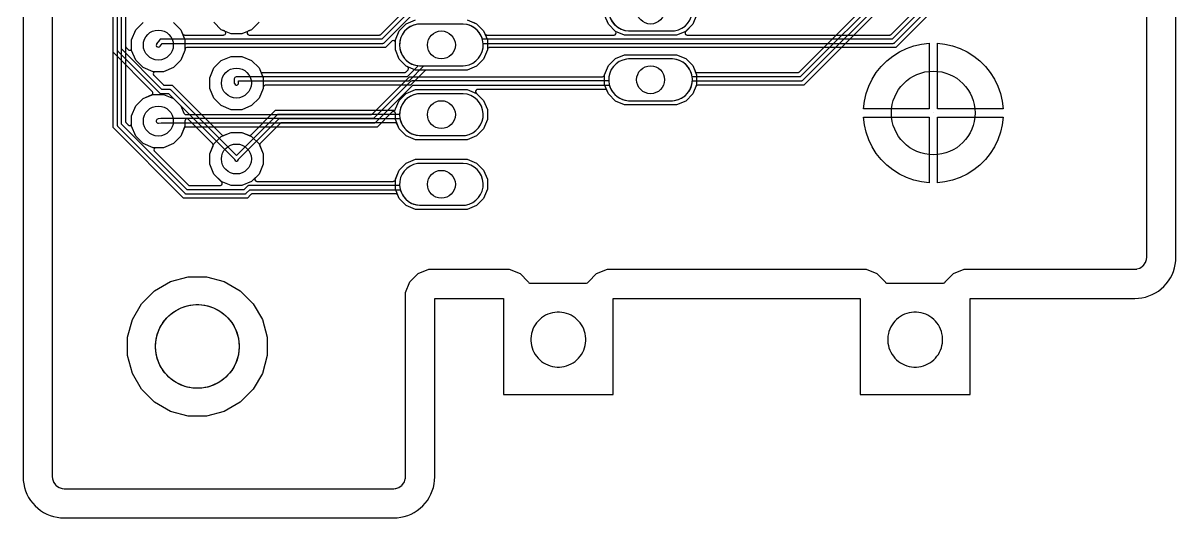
# Model space of a CAD drawing. Header units: millimetres. Extents: x 0 to 42, y 0 to 76.
# Drawn here: x 0 to 42, y 0 to 18.04 of the extents above; entities that cross this region are included whole.
import ezdxf

# ---------------------------------------------------------------- set-up
doc = ezdxf.new("R2010")
doc.units = ezdxf.units.MM

msp = doc.modelspace()

# ---------------------------------------------------------------- linework, layer by layer
at = {"layer": '16_copper'}
for points in [[(1.066, 74.5), (1.066, 1.5), (1.066, 1.497), (1.066, 1.494), (1.071, 1.438), (1.071, 1.436), (1.071, 1.436), (1.072, 1.434), (1.072, 1.43), (1.074, 1.42), (1.109, 1.314), (1.109, 1.313), (1.11, 1.311), (1.115, 1.301), (1.118, 1.294, 0.006887), (1.12, 1.293), (1.185, 1.202), (1.186, 1.201), (1.187, 1.2), (1.195, 1.192), (1.201, 1.187, 0.006878), (1.202, 1.185), (1.293, 1.12), (1.294, 1.119), (1.295, 1.118), (1.305, 1.113), (1.312, 1.109, 0.00689), (1.314, 1.109), (1.42, 1.074), (1.428, 1.073), (1.438, 1.071), (1.494, 1.066, 0.019646), (1.5, 1.066), (13.5, 1.066), (13.503, 1.066), (13.506, 1.066), (13.562, 1.071), (13.57, 1.072), (13.58, 1.074), (13.686, 1.109), (13.687, 1.109), (13.689, 1.11), (13.699, 1.115), (13.706, 1.118, 0.006887), (13.707, 1.12), (13.798, 1.185), (13.799, 1.186), (13.8, 1.187), (13.808, 1.195), (13.813, 1.201, 0.006878), (13.815, 1.202), (13.88, 1.293), (13.881, 1.294), (13.882, 1.295), (13.887, 1.305), (13.891, 1.312, 0.00689), (13.891, 1.314), (13.926, 1.42), (13.927, 1.428), (13.929, 1.435), (13.929, 1.437), (13.929, 1.437), (13.929, 1.438), (13.934, 1.494, 0.019646), (13.934, 1.5), (13.934, 8.212), (14.096, 8.604), (14.396, 8.904), (14.788, 9.066), (17.712, 9.066), (18.104, 8.904), (18.404, 8.604), (18.409, 8.596), (18.414, 8.588, 0.155321), (18.452, 8.563), (18.463, 8.561), (18.47, 8.56, 0.007916), (18.473, 8.56), (20.527, 8.56), (20.529, 8.56), (20.53, 8.56, 0.19604), (20.587, 8.589), (20.592, 8.598), (20.596, 8.603), (20.896, 8.904), (21.288, 9.066), (30.712, 9.066), (31.104, 8.904), (31.404, 8.604), (31.409, 8.596), (31.414, 8.588, 0.155321), (31.452, 8.563), (31.463, 8.561), (31.47, 8.56, 0.007916), (31.473, 8.56), (33.527, 8.56), (33.529, 8.56), (33.53, 8.56, 0.19604), (33.587, 8.589), (33.592, 8.598), (33.596, 8.603), (33.896, 8.904), (34.288, 9.066), (40.5, 9.066), (40.503, 9.066), (40.506, 9.066), (40.562, 9.071), (40.57, 9.072), (40.58, 9.074), (40.686, 9.109), (40.687, 9.109), (40.689, 9.11), (40.699, 9.115), (40.706, 9.118, 0.006887), (40.707, 9.12), (40.798, 9.185), (40.799, 9.186), (40.8, 9.187), (40.808, 9.195), (40.813, 9.201, 0.006878), (40.815, 9.202), (40.88, 9.293), (40.881, 9.294), (40.882, 9.295), (40.887, 9.305), (40.891, 9.312, 0.00689), (40.891, 9.314), (40.926, 9.42), (40.927, 9.428), (40.929, 9.438), (40.934, 9.494, 0.019646), (40.934, 9.5), (40.934, 66.5)], [(5.478, 18.059), (5.751, 17.786), (5.899, 17.429), (5.899, 17.042), (5.751, 16.685), (5.478, 16.412), (5.121, 16.264), (4.817, 16.264), (4.814, 16.264), (4.812, 16.264, 0.54841), (4.751, 16.151), (4.756, 16.144), (4.76, 16.137, 0.015772), (4.763, 16.134), (5.102, 15.796), (5.108, 15.791), (5.115, 15.785, 0.087651), (5.139, 15.775), (5.147, 15.775), (5.155, 15.773), (5.429, 15.773), (7.238, 13.964), (7.24, 13.963), (7.241, 13.962), (7.248, 13.956), (7.248, 13.956), (7.249, 13.956), (7.25, 13.955), (7.256, 13.951, 0.155294), (7.301, 13.942), (7.311, 13.945), (7.319, 13.946, 0.007884), (7.321, 13.947), (7.579, 14.054), (7.966, 14.054), (8.224, 13.947), (8.225, 13.947), (8.227, 13.946, 0.218355), (8.29, 13.951), (8.296, 13.956), (8.296, 13.956), (8.297, 13.957), (8.298, 13.958), (8.305, 13.962, 0.007882), (8.307, 13.964), (9.202, 14.859), (13.503, 14.859), (13.505, 14.859), (13.506, 14.859, 0.218346), (13.563, 14.888), (13.568, 14.897), (13.573, 14.904, 0.00789), (13.574, 14.906), (13.703, 15.218), (13.96, 15.475), (14.296, 15.614), (16.184, 15.614), (16.52, 15.475), (16.777, 15.218), (16.916, 14.882), (16.916, 14.518), (16.777, 14.182), (16.52, 13.925), (16.184, 13.786), (14.296, 13.786), (13.96, 13.925), (13.703, 14.182), (13.631, 14.355), (13.631, 14.356), (13.63, 14.357), (13.63, 14.357), (13.63, 14.358, 0.21835), (13.582, 14.399), (13.571, 14.4), (13.563, 14.402, 0.007886), (13.561, 14.402), (9.423, 14.402), (9.414, 14.401), (9.406, 14.4, 0.087654), (9.381, 14.39), (9.376, 14.385), (9.369, 14.379), (8.64, 13.65), (8.639, 13.649), (8.637, 13.648, 0.218345), (8.618, 13.588), (8.621, 13.577), (8.622, 13.57, 0.007884), (8.623, 13.567), (8.744, 13.276), (8.744, 12.889), (8.596, 12.532), (8.323, 12.259), (7.966, 12.111), (7.579, 12.111), (7.222, 12.259), (6.949, 12.532), (6.801, 12.889), (6.801, 13.276), (6.922, 13.567), (6.922, 13.569), (6.923, 13.57, 0.218355), (6.918, 13.634), (6.911, 13.642), (6.907, 13.649, 0.007882), (6.905, 13.65), (6.029, 14.526), (6.027, 14.528), (6.025, 14.53, 0.54841), (5.902, 14.493), (5.901, 14.484), (5.899, 14.477, 0.01577), (5.899, 14.472), (5.899, 14.274), (5.751, 13.917), (5.478, 13.643), (5.121, 13.495), (4.734, 13.495), (4.377, 13.643), (4.104, 13.917), (3.956, 14.274), (3.956, 14.66), (4.104, 15.017), (4.377, 15.291), (4.684, 15.418), (4.692, 15.423), (4.701, 15.427, 0.383476), (4.72, 15.527), (4.715, 15.533), (4.709, 15.542), (3.277, 16.974), (3.277, 39.566)], [(3.429, 39.472), (3.429, 17.069), (3.43, 17.06), (3.431, 17.052, 0.087654), (3.441, 17.027), (3.446, 17.022), (3.451, 17.015), (4.975, 15.491), (4.982, 15.486), (4.989, 15.48, 0.087651), (5.013, 15.47), (5.021, 15.47), (5.029, 15.469), (5.302, 15.469), (7.698, 13.074), (7.699, 13.061, 0.231673), (7.762, 13.007), (7.784, 13.007, 0.231949), (7.846, 13.062), (7.847, 13.074), (9.328, 14.554), (13.73, 14.554), (13.738, 14.515, 0.330355), (14.441, 13.938), (16.039, 13.938), (16.114, 13.945, 0.906347), (16.039, 15.462), (14.441, 15.462), (14.366, 15.455, 0.357806), (13.716, 14.737), (13.716, 14.707), (9.296, 14.707), (9.288, 14.705), (9.28, 14.705, 0.087654), (9.255, 14.694), (9.249, 14.69), (9.243, 14.684), (7.772, 13.214), (5.388, 15.599), (5.381, 15.604), (5.375, 15.609, 0.087651), (5.35, 15.619), (5.343, 15.62), (5.334, 15.621), (5.061, 15.621), (3.581, 17.1), (3.581, 39.44)], [(3.734, 32.945), (3.734, 17.195), (3.735, 17.187), (3.736, 17.178, 0.087664), (3.746, 17.154), (3.751, 17.148), (3.756, 17.141), (3.826, 17.071), (3.828, 17.07), (3.83, 17.067, 0.54841), (3.953, 17.104), (3.954, 17.113), (3.956, 17.12, 0.015781), (3.956, 17.125), (3.956, 17.429), (4.104, 17.786), (4.377, 18.059)], [(39.853, 25.204), (31.95, 17.301), (31.95, 17.301), (31.794, 17.145), (16.993, 17.145), (16.987, 17.144), (16.981, 17.144), (16.976, 17.143), (16.971, 17.142), (16.966, 17.14, 0.201098), (16.919, 17.084), (16.917, 17.079), (16.917, 17.078), (16.917, 17.078), (16.917, 17.074), (16.916, 17.069), (16.916, 17.058), (16.777, 16.722), (16.52, 16.465), (16.184, 16.326), (14.699, 16.326), (14.691, 16.324), (14.682, 16.324, 0.087654), (14.658, 16.313), (14.652, 16.309), (14.645, 16.303), (14.115, 15.773), (8.82, 15.773), (8.815, 15.773, 0.334879), (8.746, 15.713), (8.745, 15.708), (8.745, 15.707), (8.745, 15.707), (8.745, 15.703), (8.744, 15.697), (8.744, 15.658), (8.596, 15.301), (8.323, 15.028), (7.966, 14.88), (7.579, 14.88), (7.222, 15.028), (6.949, 15.301), (6.801, 15.658), (6.801, 16.044), (6.949, 16.402), (7.222, 16.675), (7.579, 16.823), (7.966, 16.823), (8.323, 16.675), (8.596, 16.402), (8.647, 16.278), (8.648, 16.276), (8.649, 16.275, 0.21835), (8.697, 16.233), (8.708, 16.232), (8.715, 16.231, 0.007886), (8.718, 16.231), (13.895, 16.231), (13.903, 16.232), (13.911, 16.232, 0.087664), (13.936, 16.243), (13.941, 16.248), (13.948, 16.253), (14.021, 16.326), (14.027, 16.333), (14.033, 16.341, 0.383473), (14.012, 16.441), (14.006, 16.444), (13.996, 16.45), (13.96, 16.465), (13.703, 16.722), (13.564, 17.058), (13.564, 17.422), (13.703, 17.758), (13.96, 18.015), (14.296, 18.154)], [(39.548, 25.33), (31.668, 17.45), (16.735, 17.45), (16.72, 17.497, 0.303347), (16.039, 18.002), (14.441, 18.002), (14.366, 17.995, 0.862606), (14.366, 16.485), (14.394, 16.483), (13.989, 16.078), (7.772, 16.078), (7.767, 16.077, 0.392588), (7.696, 16.002), (7.696, 15.851), (7.699, 15.83, 0.294754), (7.762, 15.776), (7.784, 15.776, 0.371202), (7.849, 15.851), (7.849, 15.926), (14.021, 15.926), (14.029, 15.927), (14.038, 15.928, 0.087654), (14.062, 15.938), (14.068, 15.943), (14.075, 15.948), (14.605, 16.478), (16.039, 16.478), (16.114, 16.485, 0.385742), (16.764, 17.277), (16.762, 17.297), (31.699, 17.297), (31.708, 17.299), (31.716, 17.299, 0.087654), (31.741, 17.31), (31.746, 17.314), (31.753, 17.32), (39.678, 25.245)], [(24.536, 18.328), (24.397, 17.992), (24.137, 17.732), (24.136, 17.73), (24.134, 17.728, 0.54841), (24.171, 17.605), (24.179, 17.604), (24.187, 17.602, 0.01577), (24.191, 17.602), (31.573, 17.602), (31.581, 17.603), (31.59, 17.604, 0.087654), (31.614, 17.614), (31.62, 17.619), (31.627, 17.625), (37.091, 23.089)], [(16.184, 18.154), (16.52, 18.015), (16.777, 17.758), (16.822, 17.649), (16.823, 17.648), (16.824, 17.646, 0.21835), (16.872, 17.605), (16.882, 17.604), (16.89, 17.602, 0.007886), (16.893, 17.602), (21.529, 17.602), (21.532, 17.603), (21.534, 17.602, 0.54841), (21.595, 17.716), (21.59, 17.723), (21.586, 17.729, 0.015772), (21.583, 17.732), (21.323, 17.992), (21.184, 18.328)]]:
    msp.add_lwpolyline(points, format="xyb", dxfattribs=at)
for points in [[(23.734, 17.755, 0.906347), (23.659, 19.272), (22.061, 19.272), (21.986, 19.265, 0.906347), (22.061, 17.748), (23.659, 17.748)], [(23.734, 15.215, 0.906347), (23.659, 16.732), (22.061, 16.732), (21.986, 16.725, 0.906347), (22.061, 15.208), (23.659, 15.208)], [(16.114, 11.405, 0.906347), (16.039, 12.922), (14.441, 12.922), (14.366, 12.915, 0.906347), (14.441, 11.398), (16.039, 11.398)]]:
    msp.add_lwpolyline(points, format="xyb", close=True, dxfattribs=at)
msp.add_lwpolyline([(8.596, 18.069), (8.323, 17.796), (7.966, 17.648), (7.579, 17.648), (7.222, 17.796), (6.949, 18.069)], dxfattribs=at)
for points in [[(30.62, 14.912), (30.65, 15.186), (30.714, 15.465), (30.808, 15.734), (30.932, 15.991), (31.084, 16.233), (31.262, 16.456), (31.464, 16.658), (31.687, 16.836), (31.929, 16.988), (32.186, 17.112), (32.455, 17.206), (32.734, 17.27), (33.008, 17.3), (33.008, 14.912)], [(33.312, 14.912), (33.312, 17.3), (33.586, 17.27), (33.865, 17.206), (34.134, 17.112), (34.391, 16.988), (34.633, 16.836), (34.856, 16.658), (35.058, 16.456), (35.236, 16.233), (35.388, 15.991), (35.512, 15.734), (35.606, 15.465), (35.67, 15.186), (35.7, 14.912)], [(21.916, 15.056), (21.58, 15.195), (21.323, 15.452), (21.184, 15.788), (21.184, 16.152), (21.323, 16.488), (21.58, 16.745), (21.916, 16.884), (23.804, 16.884), (24.14, 16.745), (24.397, 16.488), (24.536, 16.152), (24.536, 15.788), (24.397, 15.452), (24.14, 15.195), (23.804, 15.056)], [(33.16, 14.76), (33.16, 14.76), (33.16, 14.76), (33.16, 14.76)], [(32.734, 12.25), (32.455, 12.314), (32.186, 12.408), (31.929, 12.532), (31.687, 12.684), (31.464, 12.862), (31.262, 13.064), (31.084, 13.287), (30.932, 13.529), (30.808, 13.786), (30.714, 14.055), (30.65, 14.334), (30.62, 14.608), (33.008, 14.608), (33.008, 12.22)], [(33.312, 14.608), (35.7, 14.608), (35.67, 14.334), (35.606, 14.055), (35.512, 13.786), (35.388, 13.529), (35.236, 13.287), (35.058, 13.064), (34.856, 12.862), (34.633, 12.684), (34.391, 12.532), (34.134, 12.408), (33.865, 12.314), (33.586, 12.25), (33.312, 12.22)], [(14.296, 11.246), (13.96, 11.385), (13.703, 11.642), (13.564, 11.978), (13.564, 12.342), (13.703, 12.678), (13.96, 12.935), (14.296, 13.074), (16.184, 13.074), (16.52, 12.935), (16.777, 12.678), (16.916, 12.342), (16.916, 11.978), (16.777, 11.642), (16.52, 11.385), (16.184, 11.246)], [(6.016, 3.71), (5.37, 3.883), (4.79, 4.217), (4.317, 4.69), (3.983, 5.27), (3.81, 5.916), (3.81, 6.584), (3.983, 7.23), (4.317, 7.81), (4.79, 8.283), (5.37, 8.617), (6.016, 8.79), (6.684, 8.79), (7.33, 8.617), (7.91, 8.283), (8.383, 7.81), (8.717, 7.23), (8.89, 6.584), (8.89, 5.916), (8.717, 5.27), (8.383, 4.69), (7.91, 4.217), (7.33, 3.883), (6.684, 3.71)]]:
    msp.add_lwpolyline(points, close=True, dxfattribs=at)
at = {"layer": '1_copper'}
for points in [[(1.066, 74.5), (1.066, 1.5), (1.066, 1.497), (1.066, 1.494), (1.071, 1.438), (1.071, 1.436), (1.071, 1.436), (1.072, 1.434), (1.072, 1.43), (1.074, 1.42), (1.109, 1.314), (1.109, 1.313), (1.11, 1.311), (1.115, 1.301), (1.118, 1.294, 0.006887), (1.12, 1.293), (1.185, 1.202), (1.186, 1.201), (1.187, 1.2), (1.195, 1.192), (1.201, 1.187, 0.006878), (1.202, 1.185), (1.293, 1.12), (1.294, 1.119), (1.295, 1.118), (1.305, 1.113), (1.312, 1.109, 0.00689), (1.314, 1.109), (1.42, 1.074), (1.428, 1.073), (1.438, 1.071), (1.494, 1.066, 0.019646), (1.5, 1.066), (13.5, 1.066), (13.503, 1.066), (13.506, 1.066), (13.562, 1.071), (13.57, 1.072), (13.58, 1.074), (13.686, 1.109), (13.687, 1.109), (13.689, 1.11), (13.699, 1.115), (13.706, 1.118, 0.006887), (13.707, 1.12), (13.798, 1.185), (13.799, 1.186), (13.8, 1.187), (13.808, 1.195), (13.813, 1.201, 0.006878), (13.815, 1.202), (13.88, 1.293), (13.881, 1.294), (13.882, 1.295), (13.887, 1.305), (13.891, 1.312, 0.00689), (13.891, 1.314), (13.926, 1.42), (13.927, 1.428), (13.929, 1.435), (13.929, 1.437), (13.929, 1.437), (13.929, 1.438), (13.934, 1.494, 0.019646), (13.934, 1.5), (13.934, 8.212), (14.096, 8.604), (14.396, 8.904), (14.788, 9.066), (17.712, 9.066), (18.104, 8.904), (18.404, 8.604), (18.409, 8.596), (18.414, 8.588, 0.155321), (18.452, 8.563), (18.463, 8.561), (18.47, 8.56, 0.007916), (18.473, 8.56), (20.527, 8.56), (20.529, 8.56), (20.53, 8.56, 0.19604), (20.587, 8.589), (20.592, 8.598), (20.596, 8.603), (20.896, 8.904), (21.288, 9.066), (30.712, 9.066), (31.104, 8.904), (31.404, 8.604), (31.409, 8.596), (31.414, 8.588, 0.155321), (31.452, 8.563), (31.463, 8.561), (31.47, 8.56, 0.007916), (31.473, 8.56), (33.527, 8.56), (33.529, 8.56), (33.53, 8.56, 0.19604), (33.587, 8.589), (33.592, 8.598), (33.596, 8.603), (33.896, 8.904), (34.288, 9.066), (40.5, 9.066), (40.503, 9.066), (40.506, 9.066), (40.562, 9.071), (40.57, 9.072), (40.58, 9.074), (40.686, 9.109), (40.687, 9.109), (40.689, 9.11), (40.699, 9.115), (40.706, 9.118, 0.006887), (40.707, 9.12), (40.798, 9.185), (40.799, 9.186), (40.8, 9.187), (40.808, 9.195), (40.813, 9.201, 0.006878), (40.815, 9.202), (40.88, 9.293), (40.881, 9.294), (40.882, 9.295), (40.887, 9.305), (40.891, 9.312, 0.00689), (40.891, 9.314), (40.926, 9.42), (40.927, 9.428), (40.929, 9.438), (40.934, 9.494, 0.019646), (40.934, 9.5), (40.934, 66.5)], [(34.666, 21.998), (28.441, 15.773), (24.581, 15.773), (24.58, 15.773), (24.578, 15.773, 0.218346), (24.521, 15.744), (24.516, 15.735), (24.512, 15.729), (24.512, 15.728), (24.511, 15.728), (24.511, 15.727), (24.511, 15.726), (24.397, 15.452), (24.14, 15.195), (23.804, 15.056), (21.916, 15.056), (21.58, 15.195), (21.323, 15.452), (21.272, 15.574), (21.272, 15.575), (21.271, 15.576), (21.271, 15.576), (21.271, 15.577, 0.21835), (21.223, 15.618), (21.212, 15.62), (21.204, 15.621, 0.007886), (21.202, 15.621), (16.551, 15.621), (16.544, 15.62), (16.537, 15.62, 0.580635), (16.51, 15.48), (16.516, 15.478), (16.519, 15.476), (16.777, 15.218), (16.916, 14.882), (16.916, 14.518), (16.777, 14.182), (16.52, 13.925), (16.184, 13.786), (14.296, 13.786), (13.96, 13.925), (13.703, 14.182), (13.564, 14.518), (13.564, 14.733), (13.563, 14.736), (13.563, 14.738, 0.54841), (13.45, 14.799), (13.443, 14.794), (13.437, 14.79, 0.015772), (13.434, 14.787), (12.896, 14.249), (5.94, 14.249), (5.938, 14.249), (5.937, 14.249, 0.218346), (5.88, 14.22), (5.875, 14.211), (5.871, 14.205), (5.87, 14.204), (5.87, 14.204), (5.87, 14.203), (5.87, 14.202), (5.751, 13.917), (5.478, 13.643), (5.121, 13.495), (4.843, 13.495), (4.84, 13.495), (4.837, 13.495, 0.54841), (4.776, 13.382), (4.781, 13.375), (4.786, 13.369, 0.015772), (4.789, 13.365), (6.016, 12.138), (6.023, 12.133), (6.029, 12.128, 0.087651), (6.054, 12.118), (6.061, 12.117), (6.07, 12.116), (7.185, 12.116), (7.191, 12.117), (7.198, 12.117, 0.632172), (7.225, 12.256), (7.224, 12.257), (6.949, 12.532), (6.801, 12.889), (6.801, 13.276), (6.949, 13.633), (7.222, 13.906), (7.579, 14.054), (7.966, 14.054), (8.323, 13.906), (8.596, 13.633), (8.744, 13.276), (8.744, 12.889), (8.596, 12.532), (8.462, 12.398), (8.46, 12.396), (8.458, 12.394, 0.54841), (8.495, 12.271), (8.504, 12.27), (8.511, 12.268, 0.015781), (8.516, 12.268), (13.487, 12.268), (13.493, 12.269, 0.329272), (13.563, 12.339), (13.563, 12.341), (13.703, 12.678), (13.96, 12.935), (14.296, 13.074), (16.184, 13.074), (16.52, 12.935), (16.777, 12.678), (16.916, 12.342), (16.916, 11.978), (16.777, 11.642), (16.52, 11.385), (16.184, 11.246), (14.296, 11.246), (13.96, 11.385), (13.703, 11.642), (13.652, 11.764), (13.652, 11.765), (13.651, 11.766), (13.651, 11.766), (13.651, 11.767, 0.21835), (13.603, 11.808), (13.592, 11.81), (13.584, 11.811, 0.007886), (13.582, 11.811), (8.356, 11.811), (8.347, 11.81), (8.339, 11.809, 0.087654), (8.315, 11.799), (8.309, 11.794), (8.302, 11.789), (8.172, 11.659), (5.849, 11.659), (3.277, 14.231), (3.277, 56.178)], [(3.429, 56.083), (3.429, 14.326), (3.43, 14.317), (3.431, 14.309, 0.087654), (3.441, 14.284), (3.446, 14.279), (3.451, 14.272), (5.89, 11.833), (5.897, 11.828), (5.903, 11.823, 0.087651), (5.928, 11.813), (5.935, 11.812), (5.944, 11.811), (8.077, 11.811), (8.086, 11.812), (8.094, 11.813, 0.087654), (8.119, 11.823), (8.124, 11.828), (8.131, 11.833), (8.261, 11.963), (13.741, 11.963), (13.76, 11.903, 0.303347), (14.441, 11.398), (16.039, 11.398), (16.114, 11.405, 0.906347), (16.039, 12.922), (14.441, 12.922), (14.366, 12.915, 0.385742), (13.716, 12.123), (13.717, 12.116), (8.23, 12.116), (8.221, 12.115), (8.213, 12.114, 0.087654), (8.188, 12.104), (8.183, 12.099), (8.176, 12.093), (8.046, 11.963), (5.975, 11.963), (3.581, 14.357), (3.581, 56.052)], [(3.734, 24.715), (3.734, 14.452), (3.735, 14.443), (3.736, 14.435, 0.087664), (3.746, 14.411), (3.751, 14.405), (3.756, 14.398), (3.826, 14.328), (3.828, 14.326), (3.83, 14.324, 0.54841), (3.953, 14.361), (3.954, 14.37), (3.956, 14.377, 0.015781), (3.956, 14.382), (3.956, 14.66), (4.104, 15.017), (4.377, 15.291), (4.734, 15.438), (5.121, 15.438), (5.478, 15.291), (5.751, 15.017), (5.86, 14.754), (5.861, 14.752), (5.862, 14.751, 0.21835), (5.91, 14.709), (5.921, 14.708), (5.928, 14.707, 0.007886), (5.931, 14.707), (12.675, 14.707), (12.684, 14.708), (12.692, 14.708, 0.087654), (12.717, 14.719), (12.722, 14.724), (12.729, 14.729), (13.922, 15.922), (13.922, 15.922), (14.079, 16.078), (21.107, 16.078), (21.113, 16.079, 0.329272), (21.183, 16.149), (21.183, 16.151), (21.323, 16.488), (21.58, 16.745), (21.916, 16.884), (23.804, 16.884), (24.14, 16.745), (24.397, 16.488), (24.484, 16.278), (24.485, 16.276), (24.486, 16.275, 0.21835), (24.534, 16.233), (24.545, 16.232), (24.552, 16.231, 0.007886), (24.555, 16.231), (28.22, 16.231), (28.229, 16.232), (28.237, 16.232, 0.087654), (28.261, 16.243), (28.267, 16.248), (28.274, 16.253), (34.324, 22.303)], [(34.984, 22.748), (28.315, 16.078), (24.377, 16.078), (24.377, 16.082, 0.357806), (23.659, 16.732), (22.061, 16.732), (21.986, 16.725, 0.385742), (21.336, 15.933), (21.337, 15.926), (14.173, 15.926), (14.165, 15.925), (14.156, 15.924, 0.087654), (14.132, 15.914), (14.126, 15.909), (14.119, 15.903), (12.77, 14.554), (5.029, 14.554), (5.025, 14.554), (5.021, 14.554), (4.919, 14.543), (4.898, 14.537, 0.866053), (4.936, 14.391), (5.033, 14.402), (12.802, 14.402), (12.81, 14.403), (12.818, 14.404, 0.087654), (12.843, 14.414), (12.849, 14.419), (12.855, 14.424), (14.205, 15.773), (21.361, 15.773), (21.38, 15.713, 0.303347), (22.061, 15.208), (23.659, 15.208), (23.734, 15.215, 0.355297), (24.383, 15.926), (28.346, 15.926), (28.355, 15.927), (28.363, 15.928, 0.087654), (28.388, 15.938), (28.393, 15.943), (28.4, 15.948), (35.106, 22.654)], [(21.358, 18.325, 0.330355), (22.061, 17.748), (23.659, 17.748), (23.734, 17.755, 0.906347), (23.659, 19.272)], [(14.119, 18.494), (13.075, 17.45), (5.029, 17.45), (5.026, 17.449), (5.022, 17.45, 0.144301), (4.982, 17.434), (4.977, 17.428), (4.971, 17.423, 0.019152), (4.968, 17.419), (4.866, 17.281), (4.856, 17.261, 0.548406), (4.934, 17.16), (4.955, 17.165, 0.141389), (4.989, 17.19), (5.068, 17.297), (13.106, 17.297), (13.115, 17.299), (13.123, 17.299, 0.087654), (13.148, 17.31), (13.153, 17.314), (13.16, 17.32), (14.205, 18.364)], [(8.596, 18.069), (8.323, 17.796), (8.208, 17.749), (8.202, 17.745), (8.196, 17.742, 0.747777), (8.238, 17.602), (12.98, 17.602), (12.989, 17.603), (12.997, 17.604, 0.087654), (13.021, 17.614), (13.027, 17.619), (13.034, 17.625), (14.079, 18.669)], [(16.399, 18.065), (16.52, 18.015), (16.777, 17.758), (16.916, 17.422), (16.916, 17.058), (16.777, 16.722), (16.52, 16.465), (16.184, 16.326), (14.296, 16.326), (13.96, 16.465), (13.703, 16.722), (13.564, 17.058), (13.564, 17.324), (13.563, 17.326), (13.563, 17.329, 0.54841), (13.45, 17.39), (13.443, 17.385), (13.437, 17.381, 0.015772), (13.434, 17.377), (13.201, 17.145), (5.975, 17.145), (5.97, 17.144, 0.256284), (5.909, 17.105), (5.906, 17.1, 0.03873), (5.901, 17.084), (5.9, 17.079), (5.9, 17.078), (5.9, 17.078), (5.9, 17.074), (5.899, 17.069), (5.899, 17.042), (5.751, 16.685), (5.478, 16.412), (5.121, 16.264), (4.734, 16.264), (4.377, 16.412), (4.104, 16.685), (3.956, 17.042), (3.956, 17.429), (4.104, 17.786), (4.377, 18.059)], [(5.478, 18.059), (5.751, 17.786), (5.808, 17.649), (5.809, 17.648), (5.809, 17.646, 0.21835), (5.858, 17.605), (5.868, 17.604), (5.876, 17.602, 0.007886), (5.878, 17.602), (7.307, 17.602), (7.314, 17.603), (7.321, 17.603, 0.747774), (7.336, 17.749), (7.222, 17.796), (6.949, 18.069)]]:
    msp.add_lwpolyline(points, format="xyb", dxfattribs=at)
msp.add_lwpolyline([(24.536, 18.328), (24.397, 17.992), (24.14, 17.735), (23.804, 17.596), (21.916, 17.596), (21.58, 17.735), (21.323, 17.992), (21.251, 18.165)], dxfattribs=at)
for points in [[(16.114, 16.485, 0.906347), (16.039, 18.002), (14.441, 18.002), (14.366, 17.995, 0.906347), (14.441, 16.478), (16.039, 16.478)], [(16.114, 13.945, 0.906347), (16.039, 15.462), (14.441, 15.462), (14.366, 15.455, 0.906347), (14.441, 13.938), (16.039, 13.938)]]:
    msp.add_lwpolyline(points, format="xyb", close=True, dxfattribs=at)
for points in [[(30.62, 14.912), (30.65, 15.186), (30.714, 15.465), (30.808, 15.734), (30.932, 15.991), (31.084, 16.233), (31.262, 16.456), (31.464, 16.658), (31.687, 16.836), (31.929, 16.988), (32.186, 17.112), (32.455, 17.206), (32.734, 17.27), (33.008, 17.3), (33.008, 14.912)], [(33.312, 14.912), (33.312, 17.3), (33.586, 17.27), (33.865, 17.206), (34.134, 17.112), (34.391, 16.988), (34.633, 16.836), (34.856, 16.658), (35.058, 16.456), (35.236, 16.233), (35.388, 15.991), (35.512, 15.734), (35.606, 15.465), (35.67, 15.186), (35.7, 14.912)], [(7.579, 14.88), (7.222, 15.028), (6.949, 15.301), (6.801, 15.658), (6.801, 16.044), (6.949, 16.402), (7.222, 16.675), (7.579, 16.823), (7.966, 16.823), (8.323, 16.675), (8.596, 16.402), (8.744, 16.044), (8.744, 15.658), (8.596, 15.301), (8.323, 15.028), (7.966, 14.88)], [(33.16, 14.76), (33.16, 14.76), (33.16, 14.76), (33.16, 14.76)], [(32.734, 12.25), (32.455, 12.314), (32.186, 12.408), (31.929, 12.532), (31.687, 12.684), (31.464, 12.862), (31.262, 13.064), (31.084, 13.287), (30.932, 13.529), (30.808, 13.786), (30.714, 14.055), (30.65, 14.334), (30.62, 14.608), (33.008, 14.608), (33.008, 12.22)], [(33.312, 14.608), (35.7, 14.608), (35.67, 14.334), (35.606, 14.055), (35.512, 13.786), (35.388, 13.529), (35.236, 13.287), (35.058, 13.064), (34.856, 12.862), (34.633, 12.684), (34.391, 12.532), (34.134, 12.408), (33.865, 12.314), (33.586, 12.25), (33.312, 12.22)], [(6.016, 3.71), (5.37, 3.883), (4.79, 4.217), (4.317, 4.69), (3.983, 5.27), (3.81, 5.916), (3.81, 6.584), (3.983, 7.23), (4.317, 7.81), (4.79, 8.283), (5.37, 8.617), (6.016, 8.79), (6.684, 8.79), (7.33, 8.617), (7.91, 8.283), (8.383, 7.81), (8.717, 7.23), (8.89, 6.584), (8.89, 5.916), (8.717, 5.27), (8.383, 4.69), (7.91, 4.217), (7.33, 3.883), (6.684, 3.71)]]:
    msp.add_lwpolyline(points, close=True, dxfattribs=at)
at = {"layer": 'drills_NPTH'}
msp.add_circle((6.35, 6.25), 1.524, dxfattribs=at)
at = {"layer": 'drills_PTH'}
for centre, radius in [((22.86, 18.51), 0.508), ((4.928, 17.236), 0.546), ((15.24, 17.24), 0.508), ((7.772, 15.851), 0.546), ((22.86, 15.97), 0.508), ((33.16, 14.76), 1.525), ((15.24, 14.7), 0.508), ((4.928, 14.467), 0.546), ((7.772, 13.083), 0.546), ((15.24, 12.16), 0.508)]:
    msp.add_circle(centre, radius, dxfattribs=at)
at = {"layer": 'holes'}
for points in [[(6.296, 4.726), (6.187, 4.734), (6.079, 4.749), (5.973, 4.772), (5.868, 4.803), (5.766, 4.841), (5.667, 4.886), (5.572, 4.939), (5.48, 4.997), (5.393, 5.063), (5.311, 5.134), (5.234, 5.211), (5.163, 5.293), (5.097, 5.38), (5.039, 5.472), (4.986, 5.567), (4.941, 5.666), (4.903, 5.768), (4.872, 5.873), (4.849, 5.979), (4.834, 6.087), (4.826, 6.196), (4.826, 6.304), (4.834, 6.413), (4.849, 6.521), (4.872, 6.627), (4.903, 6.732), (4.941, 6.834), (4.986, 6.933), (5.039, 7.028), (5.097, 7.12), (5.163, 7.207), (5.234, 7.289), (5.311, 7.366), (5.393, 7.437), (5.48, 7.503), (5.572, 7.561), (5.667, 7.614), (5.766, 7.659), (5.868, 7.697), (5.973, 7.728), (6.079, 7.751), (6.187, 7.766), (6.296, 7.774), (6.404, 7.774), (6.513, 7.766), (6.621, 7.751), (6.727, 7.728), (6.832, 7.697), (6.934, 7.659), (7.033, 7.614), (7.128, 7.561), (7.22, 7.503), (7.307, 7.437), (7.389, 7.366), (7.466, 7.289), (7.537, 7.207), (7.603, 7.12), (7.661, 7.028), (7.714, 6.933), (7.759, 6.834), (7.797, 6.732), (7.828, 6.627), (7.851, 6.521), (7.866, 6.413), (7.874, 6.304), (7.874, 6.196), (7.866, 6.087), (7.851, 5.979), (7.828, 5.873), (7.797, 5.768), (7.759, 5.666), (7.714, 5.567), (7.661, 5.472), (7.603, 5.38), (7.537, 5.293), (7.466, 5.211), (7.389, 5.134), (7.307, 5.063), (7.22, 4.997), (7.128, 4.939), (7.033, 4.886), (6.934, 4.841), (6.832, 4.803), (6.727, 4.772), (6.621, 4.749), (6.513, 4.734), (6.404, 4.726), (6.296, 4.726)], [(20.5, 6.456), (20.5, 6.544), (20.492, 6.631), (20.477, 6.717), (20.455, 6.801), (20.425, 6.883), (20.388, 6.962), (20.344, 7.038), (20.294, 7.109), (20.238, 7.176), (20.176, 7.238), (20.109, 7.294), (20.038, 7.344), (19.962, 7.388), (19.883, 7.425), (19.801, 7.455), (19.717, 7.477), (19.631, 7.492), (19.544, 7.5), (19.456, 7.5), (19.369, 7.492), (19.283, 7.477), (19.199, 7.455), (19.117, 7.425), (19.038, 7.388), (18.962, 7.344), (18.891, 7.294), (18.824, 7.238), (18.762, 7.176), (18.706, 7.109), (18.656, 7.038), (18.612, 6.962), (18.575, 6.883), (18.545, 6.801), (18.523, 6.717), (18.508, 6.631), (18.5, 6.544), (18.5, 6.456), (18.508, 6.369), (18.523, 6.283), (18.545, 6.199), (18.575, 6.117), (18.612, 6.038), (18.656, 5.962), (18.706, 5.891), (18.762, 5.824), (18.824, 5.762), (18.891, 5.706), (18.962, 5.656), (19.038, 5.612), (19.117, 5.575), (19.199, 5.545), (19.283, 5.523), (19.369, 5.508), (19.456, 5.5), (19.544, 5.5), (19.631, 5.508), (19.717, 5.523), (19.801, 5.545), (19.883, 5.575), (19.962, 5.612), (20.038, 5.656), (20.109, 5.706), (20.176, 5.762), (20.238, 5.824), (20.294, 5.891), (20.344, 5.962), (20.388, 6.038), (20.425, 6.117), (20.455, 6.199), (20.477, 6.283), (20.492, 6.369), (20.5, 6.456)], [(33.5, 6.456), (33.5, 6.544), (33.492, 6.631), (33.477, 6.717), (33.455, 6.801), (33.425, 6.883), (33.388, 6.962), (33.344, 7.038), (33.294, 7.109), (33.238, 7.176), (33.176, 7.238), (33.109, 7.294), (33.038, 7.344), (32.962, 7.388), (32.883, 7.425), (32.801, 7.455), (32.717, 7.477), (32.631, 7.492), (32.544, 7.5), (32.456, 7.5), (32.369, 7.492), (32.283, 7.477), (32.199, 7.455), (32.117, 7.425), (32.038, 7.388), (31.962, 7.344), (31.891, 7.294), (31.824, 7.238), (31.762, 7.176), (31.706, 7.109), (31.656, 7.038), (31.612, 6.962), (31.575, 6.883), (31.545, 6.801), (31.523, 6.717), (31.508, 6.631), (31.5, 6.544), (31.5, 6.456), (31.508, 6.369), (31.523, 6.283), (31.545, 6.199), (31.575, 6.117), (31.612, 6.038), (31.656, 5.962), (31.706, 5.891), (31.762, 5.824), (31.824, 5.762), (31.891, 5.706), (31.962, 5.656), (32.038, 5.612), (32.117, 5.575), (32.199, 5.545), (32.283, 5.523), (32.369, 5.508), (32.456, 5.5), (32.544, 5.5), (32.631, 5.508), (32.717, 5.523), (32.801, 5.545), (32.883, 5.575), (32.962, 5.612), (33.038, 5.656), (33.109, 5.706), (33.176, 5.762), (33.238, 5.824), (33.294, 5.891), (33.344, 5.962), (33.388, 6.038), (33.425, 6.117), (33.455, 6.199), (33.477, 6.283), (33.492, 6.369), (33.5, 6.456)]]:
    msp.add_lwpolyline(points, close=True, dxfattribs=at)
at = {"layer": 'outline'}
msp.add_lwpolyline([(0, 74.5), (0, 1.5), (0, 1.5), (0.006, 1.369), (0.023, 1.24), (0.051, 1.112), (0.09, 0.987), (0.141, 0.866), (0.201, 0.75), (0.271, 0.64), (0.351, 0.536), (0.439, 0.439), (0.536, 0.351), (0.64, 0.271), (0.75, 0.201), (0.866, 0.141), (0.987, 0.09), (1.112, 0.051), (1.24, 0.023), (1.369, 0.006), (1.5, 0), (13.5, 0), (13.631, 0.006), (13.76, 0.023), (13.888, 0.051), (14.013, 0.09), (14.134, 0.141), (14.25, 0.201), (14.36, 0.271), (14.464, 0.351), (14.561, 0.439), (14.649, 0.536), (14.729, 0.64), (14.799, 0.75), (14.859, 0.866), (14.91, 0.987), (14.949, 1.112), (14.977, 1.24), (14.994, 1.369), (15, 1.5), (15, 8), (17.5, 8), (17.5, 4.5), (21.5, 4.5), (21.5, 8), (30.5, 8), (30.5, 4.5), (34.5, 4.5), (34.5, 8), (40.5, 8), (40.631, 8.006), (40.76, 8.023), (40.888, 8.051), (41.013, 8.09), (41.134, 8.141), (41.25, 8.201), (41.36, 8.271), (41.464, 8.351), (41.561, 8.439), (41.649, 8.536), (41.729, 8.64), (41.799, 8.75), (41.859, 8.866), (41.91, 8.987), (41.949, 9.112), (41.977, 9.24), (41.994, 9.369), (42, 9.5), (42, 66.5)], dxfattribs=at)

doc.saveas('drawing.dxf')
